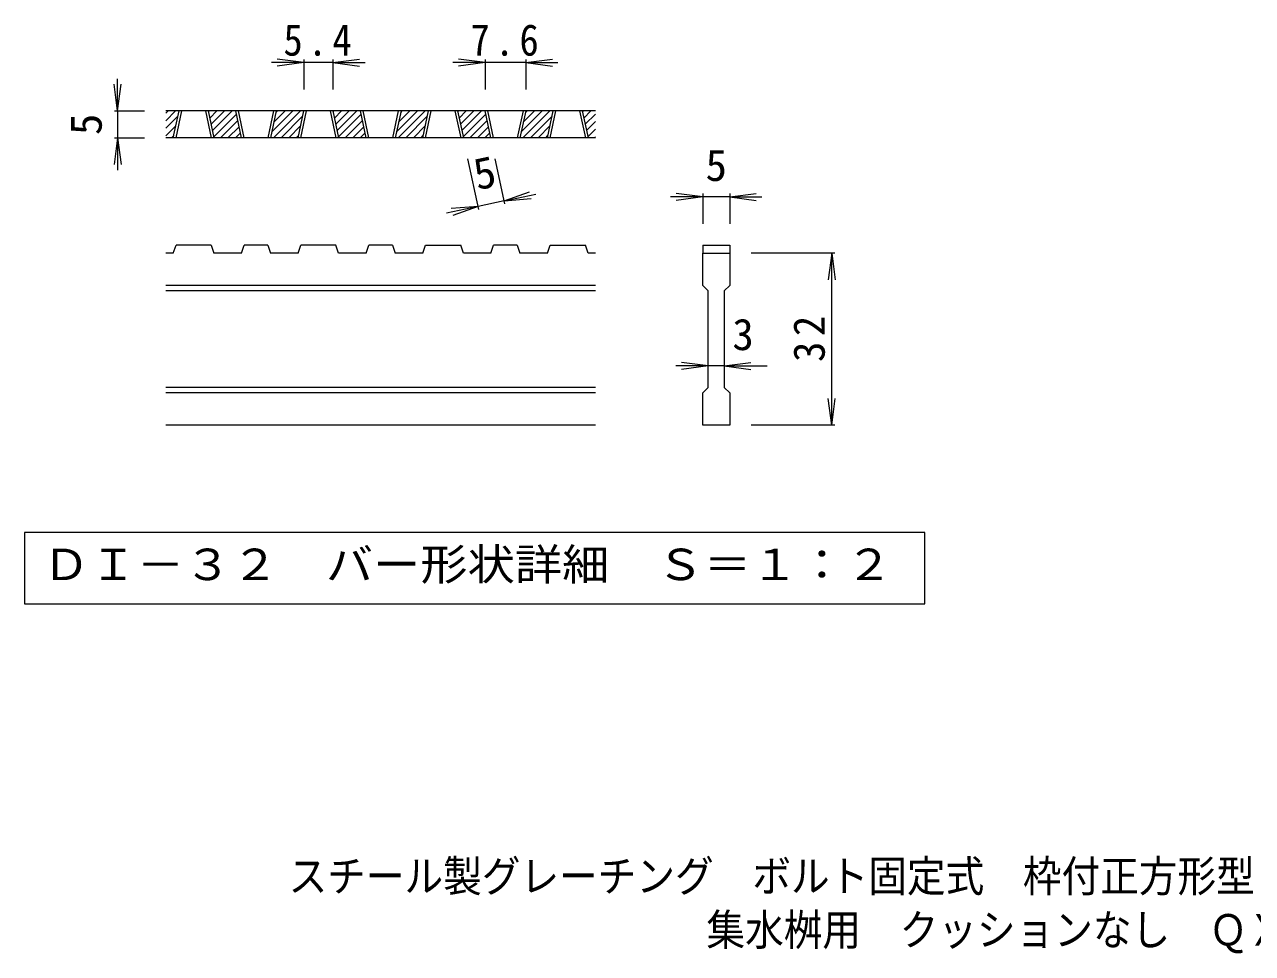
# Model space of a CAD drawing. Units: millimetres on the paper, enlarged 5 times, with parts at other scales. Extents: x -804 to 837, y -691 to 615.
# Drawn here: x -555 to 17, y -691 to -258 of the extents above; entities that cross this region are included whole.
import ezdxf
from ezdxf.enums import TextEntityAlignment as Align

# ---------------------------------------------------------------- set-up
doc = ezdxf.new("R2010")
doc.units = ezdxf.units.MM
doc.header["$LTSCALE"] = 5
doc.layers.add('D-0', color=3, linetype='Continuous', lineweight=9)
doc.layers.add('D-4', color=7, linetype='Continuous', lineweight=9)
doc.layers.add('F-5_F-5ﾚｲﾔ', color=2, linetype='Continuous')
doc.styles.add('ＭＳ ゴシック', font='')
doc.styles.get('ＭＳ ゴシック').set_extended_font_data('MS Gothic')

msp = doc.modelspace()

# ---------------------------------------------------------------- linework, layer by layer
at = {"layer": 'D-0'}
for p, q in [((-489.246, -303.098), (-484.713, -298.564)), ((-489.246, -299.562), (-488.248, -298.564)), ((-289.246, -298.564), (-489.246, -298.564)), ((-489.246, -306.633), (-483.665, -301.052)), ((-485.807, -311.065), (-483.132, -298.564)), ((-484.557, -311.065), (-481.882, -298.564)), ((-470.807, -298.564), (-468.132, -311.065)), ((-469.557, -298.564), (-466.882, -311.065)), ((-469.472, -298.963), (-469.073, -298.564)), ((-468.849, -301.876), (-465.537, -298.564)), ((-468.226, -304.788), (-462.002, -298.564)), ((-467.602, -307.7), (-458.466, -298.564)), ((-466.979, -310.613), (-456.449, -300.083)), ((-463.895, -311.065), (-455.826, -302.995)), ((-454.099, -311.065), (-456.774, -298.564)), ((-452.849, -311.065), (-455.524, -298.564)), ((-439.099, -298.564), (-441.774, -311.065)), ((-437.849, -298.564), (-440.524, -311.065)), ((-439.937, -308.319), (-430.182, -298.564)), ((-439.147, -311.065), (-426.646, -298.564)), ((-438.974, -303.821), (-433.718, -298.564)), ((-438.012, -299.323), (-437.253, -298.564)), ((-435.611, -311.065), (-425.599, -301.052)), ((-427.741, -311.065), (-425.066, -298.564)), ((-426.491, -311.065), (-423.816, -298.564)), ((-412.741, -298.564), (-410.066, -311.065)), ((-411.491, -298.564), (-408.816, -311.065)), ((-411.406, -298.963), (-411.007, -298.564)), ((-410.783, -301.876), (-407.471, -298.564)), ((-410.159, -304.788), (-403.936, -298.564)), ((-409.536, -307.7), (-400.4, -298.564)), ((-408.913, -310.613), (-398.383, -300.083)), ((-405.829, -311.065), (-397.76, -302.995)), ((-396.033, -311.065), (-398.708, -298.564)), ((-394.783, -311.065), (-397.458, -298.564)), ((-381.033, -298.564), (-383.708, -311.065)), ((-379.783, -298.564), (-382.458, -311.065)), ((-381.871, -308.319), (-372.116, -298.564)), ((-381.081, -311.065), (-368.58, -298.564)), ((-380.908, -303.821), (-375.652, -298.564)), ((-379.946, -299.323), (-379.187, -298.564)), ((-377.545, -311.065), (-367.533, -301.052)), ((-369.675, -311.065), (-367, -298.564)), ((-368.425, -311.065), (-365.75, -298.564)), ((-354.675, -298.564), (-352, -311.065)), ((-353.425, -298.564), (-350.75, -311.065)), ((-353.34, -298.963), (-352.941, -298.564)), ((-352.717, -301.876), (-349.405, -298.564)), ((-352.093, -304.788), (-345.87, -298.564)), ((-351.47, -307.7), (-342.334, -298.564)), ((-350.847, -310.613), (-340.317, -300.083)), ((-347.763, -311.065), (-339.694, -302.995)), ((-337.967, -311.065), (-340.642, -298.564)), ((-336.717, -311.065), (-339.392, -298.564)), ((-322.967, -298.564), (-325.642, -311.065)), ((-321.717, -298.564), (-324.392, -311.065)), ((-323.805, -308.319), (-314.05, -298.564)), ((-323.015, -311.065), (-310.514, -298.564)), ((-322.842, -303.821), (-317.585, -298.564)), ((-321.88, -299.323), (-321.121, -298.564)), ((-319.479, -311.065), (-309.467, -301.052)), ((-311.609, -311.065), (-308.934, -298.564)), ((-310.359, -311.065), (-307.684, -298.564)), ((-296.609, -298.564), (-293.934, -311.065)), ((-295.359, -298.564), (-292.684, -311.065)), ((-295.274, -298.963), (-294.875, -298.564)), ((-294.651, -301.876), (-291.339, -298.564)), ((-294.027, -304.788), (-289.246, -300.006)), ((-489.246, -310.169), (-484.627, -305.55)), ((-460.36, -311.065), (-455.203, -305.908)), ((-432.076, -311.065), (-426.561, -305.55)), ((-402.294, -311.065), (-397.137, -305.908)), ((-374.01, -311.065), (-368.495, -305.55)), ((-344.228, -311.065), (-339.071, -305.908)), ((-315.944, -311.065), (-310.429, -305.55)), ((-293.404, -307.7), (-289.246, -303.542)), ((-292.781, -310.613), (-289.246, -307.078)), ((-289.246, -311.065), (-489.246, -311.065)), ((-486.606, -311.065), (-485.59, -310.048)), ((-456.824, -311.065), (-454.58, -308.82)), ((-428.54, -311.065), (-427.524, -310.048)), ((-398.758, -311.065), (-396.514, -308.82)), ((-370.474, -311.065), (-369.458, -310.048)), ((-340.692, -311.065), (-338.448, -308.82)), ((-312.408, -311.065), (-311.392, -310.048)), ((-289.697, -311.065), (-289.246, -310.613)), ((-485.807, -364.814), (-489.246, -364.814)), ((-485.807, -364.814), (-484.557, -361.065)), ((-468.132, -361.065), (-484.557, -361.065)), ((-468.132, -361.065), (-466.882, -364.814)), ((-454.099, -364.814), (-466.882, -364.814)), ((-454.099, -364.814), (-452.849, -361.065)), ((-441.774, -361.065), (-452.849, -361.065)), ((-441.774, -361.065), (-440.524, -364.814)), ((-427.741, -364.814), (-440.524, -364.814)), ((-427.741, -364.814), (-426.491, -361.065)), ((-410.066, -361.065), (-426.491, -361.065)), ((-408.816, -364.814), (-410.066, -361.065)), ((-396.033, -364.814), (-408.816, -364.814)), ((-396.033, -364.814), (-394.783, -361.065)), ((-383.708, -361.065), (-394.783, -361.065)), ((-383.708, -361.065), (-382.458, -364.814)), ((-369.675, -364.814), (-382.458, -364.814)), ((-369.675, -364.814), (-368.425, -361.065)), ((-368.425, -361.065), (-352, -361.065)), ((-350.75, -364.814), (-352, -361.065)), ((-337.967, -364.814), (-350.75, -364.814)), ((-337.967, -364.814), (-336.717, -361.065)), ((-325.642, -361.065), (-336.717, -361.065)), ((-325.642, -361.065), (-324.392, -364.814)), ((-311.609, -364.814), (-324.392, -364.814)), ((-311.609, -364.814), (-310.359, -361.065)), ((-310.359, -361.065), (-293.934, -361.065)), ((-292.684, -364.814), (-293.934, -361.065)), ((-289.246, -364.814), (-292.684, -364.814)), ((-239.246, -361.065), (-226.746, -361.065)), ((-239.246, -361.065), (-239.246, -364.814)), ((-239.246, -364.814), (-226.746, -364.814)), ((-239.246, -379.814), (-239.246, -364.814)), ((-226.746, -361.065), (-226.746, -364.814)), ((-226.746, -364.814), (-226.746, -379.814)), ((-289.246, -379.814), (-489.246, -379.814)), ((-289.246, -382.314), (-489.246, -382.314)), ((-239.246, -379.814), (-236.746, -382.314)), ((-229.246, -382.314), (-226.746, -379.814)), ((-229.246, -382.314), (-229.246, -427.314)), ((-289.246, -427.315), (-489.246, -427.315)), ((-229.246, -427.314), (-226.746, -429.814)), ((-289.246, -429.814), (-489.246, -429.814)), ((-226.746, -429.814), (-226.746, -444.814)), ((-289.246, -444.814), (-489.246, -444.814)), ((-226.746, -444.814), (-239.246, -444.814))]:
    msp.add_line(p, q, dxfattribs=at)
msp.add_lwpolyline([(-239.246, -444.814), (-239.246, -429.814), (-236.746, -427.314), (-236.746, -382.314)], dxfattribs=at)
at = {"layer": 'D-0', "color": 7}
msp.add_lwpolyline([(-555.073, -494.814), (-555.073, -528.04), (-135.919, -528.04), (-135.919, -494.814)], close=True, dxfattribs=at)
at = {"layer": 'D-4'}
for p, q in [((-425.066, -276.064), (-437.459, -274.433)), ((-411.491, -276.064), (-399.098, -274.433)), ((-340.642, -276.064), (-353.035, -274.433)), ((-321.717, -276.064), (-309.324, -274.433)), ((-425.066, -276.064), (-440.066, -276.064)), ((-425.066, -276.064), (-437.459, -277.696)), ((-425.066, -274.564), (-425.066, -288.564)), ((-411.491, -276.064), (-425.066, -276.064)), ((-411.491, -274.564), (-411.491, -288.564)), ((-411.491, -276.064), (-399.098, -277.696)), ((-411.491, -276.064), (-396.491, -276.064)), ((-340.642, -276.064), (-355.642, -276.064)), ((-340.642, -276.064), (-353.035, -277.696)), ((-340.642, -274.564), (-340.642, -288.564)), ((-321.717, -276.064), (-340.642, -276.064)), ((-321.717, -274.564), (-321.717, -288.564)), ((-321.717, -276.064), (-309.324, -277.696)), ((-321.717, -276.064), (-306.717, -276.064)), ((-511.746, -298.564), (-511.746, -283.564)), ((-511.746, -298.564), (-513.377, -286.171)), ((-511.746, -298.564), (-510.114, -286.171)), ((-513.246, -298.564), (-499.246, -298.564)), ((-511.746, -298.564), (-511.746, -311.065)), ((-511.746, -311.065), (-513.377, -323.458)), ((-513.246, -311.065), (-499.246, -311.065)), ((-511.746, -311.065), (-510.114, -323.458)), ((-511.746, -311.065), (-511.746, -326.065)), ((-343.599, -344.483), (-348.658, -320.843)), ((-331.376, -341.867), (-335.875, -320.843)), ((-331.69, -340.4), (-319.912, -336.212)), ((-331.69, -340.4), (-317.022, -337.261)), ((-239.246, -338.565), (-251.639, -336.933)), ((-239.246, -337.065), (-239.246, -351.065)), ((-226.746, -338.565), (-214.353, -336.933)), ((-226.746, -337.065), (-226.746, -351.065)), ((-343.913, -343.016), (-358.581, -346.155)), ((-343.913, -343.016), (-356.373, -344.014)), ((-343.913, -343.016), (-355.69, -347.205)), ((-331.69, -340.4), (-343.913, -343.016)), ((-331.69, -340.4), (-319.229, -339.402)), ((-239.246, -338.565), (-254.246, -338.565)), ((-239.246, -338.565), (-251.639, -340.196)), ((-226.746, -338.565), (-239.246, -338.565)), ((-226.746, -338.565), (-214.353, -340.196)), ((-226.746, -338.565), (-211.746, -338.565)), ((-177.746, -364.814), (-216.746, -364.814)), ((-179.246, -364.814), (-180.877, -377.207)), ((-179.246, -364.814), (-177.614, -377.207)), ((-179.246, -444.814), (-179.246, -364.814)), ((-236.746, -417.314), (-251.746, -417.314)), ((-236.746, -417.314), (-249.139, -415.683)), ((-236.746, -417.314), (-249.139, -418.946)), ((-229.246, -417.314), (-236.746, -417.314)), ((-229.246, -417.314), (-216.853, -415.683)), ((-229.246, -417.314), (-216.853, -418.946)), ((-229.246, -417.314), (-209.246, -417.314)), ((-179.246, -444.814), (-180.877, -432.421)), ((-179.246, -444.814), (-177.614, -432.421)), ((-177.746, -444.814), (-216.746, -444.814))]:
    msp.add_line(p, q, dxfattribs=at)

# ---------------------------------------------------------------- texts
at = {"layer": 'D-0', "color": 2, "style": 'ＭＳ ゴシック', "width": 1.1}
msp.add_text('ＤＩ－３２\u3000バー形状詳細\u3000Ｓ＝１：２', height=14.66, dxfattribs=at).set_placement((-546.746, -521.427), align=Align.BOTTOM_LEFT)
at = {"layer": 'D-4', "color": 2, "style": 'ＭＳ ゴシック'}
for rotation, p in [(90, (-514.746, -309.814)), (12.079, (-343.318, -339.821))]:
    msp.add_text('5', height=14.66, rotation=rotation, dxfattribs=at).set_placement(p, align=Align.BOTTOM_LEFT)
for s, p in [('5', (-237.996, -335.565)), ('3', (-225.496, -414.314))]:
    msp.add_text(s, height=14.66, dxfattribs=at).set_placement(p, align=Align.BOTTOM_LEFT)
at = {"layer": 'D-4', "color": 2, "char_height": 14.66, "attachment_point": 7, "style": 'ＭＳ ゴシック'}
for s, insert in [('\\T1.27;\\W0.9;5.4', (-434.529, -273.064)), ('\\T1.27;\\W0.9;7.6', (-347.43, -273.064))]:
    msp.add_mtext(s, dxfattribs=dict(at, insert=insert))
at = {"layer": 'D-4', "color": 2, "insert": (-182.246, -415.439), "char_height": 14.66, "attachment_point": 7, "rotation": 90, "style": 'ＭＳ ゴシック'}
msp.add_mtext('\\T1.27;\\W0.95;32', dxfattribs=at)
at = {"layer": 'F-5_F-5ﾚｲﾔ', "style": 'ＭＳ ゴシック', "width": 0.9}
for s, p in [('スチール製グレーチング\u3000ボルト固定式\u3000枠付正方形型\u3000細目滑り止め模様付', (-432.15, -666.554)), ('集水桝用\u3000クッションなし\u3000ＱＸＣＬ\u3000３３３２－ａ', (-237.581, -691.554))]:
    msp.add_text(s, height=14.66, dxfattribs=at).set_placement(p, align=Align.BOTTOM_LEFT)

doc.saveas('drawing.dxf')
